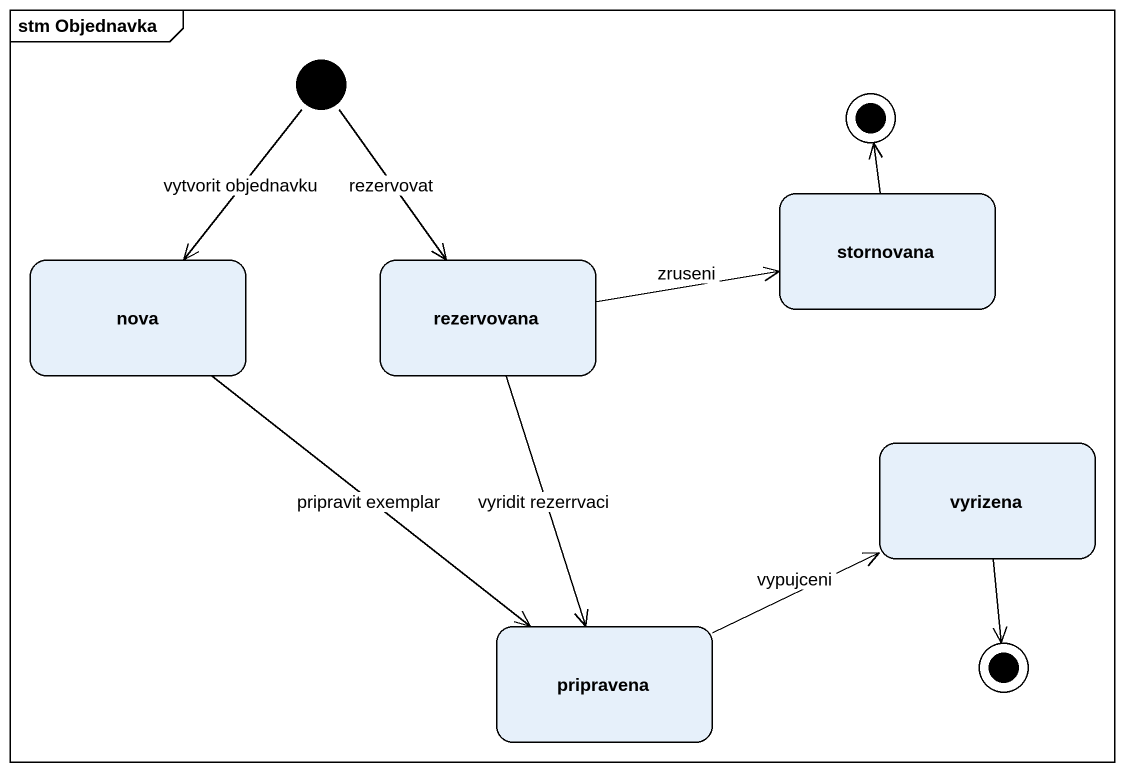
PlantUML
@startuml
mainframe stm Objednavka
hide empty description
state final1 <<end>>
state stornovana
state nova
state rezervovana
state vyrizena
state pripravena
state final2 <<end>>
[*] --> nova : vytvorit objednavku
[*] --> rezervovana : rezervovat
stornovana -up-> final1
nova --> pripravena : pripravit exemplar
rezervovana -right-> stornovana : zruseni
rezervovana --> pripravena : vyridit rezerrvaci
vyrizena --> final2
pripravena -right-> vyrizena : vypujceni
@enduml
